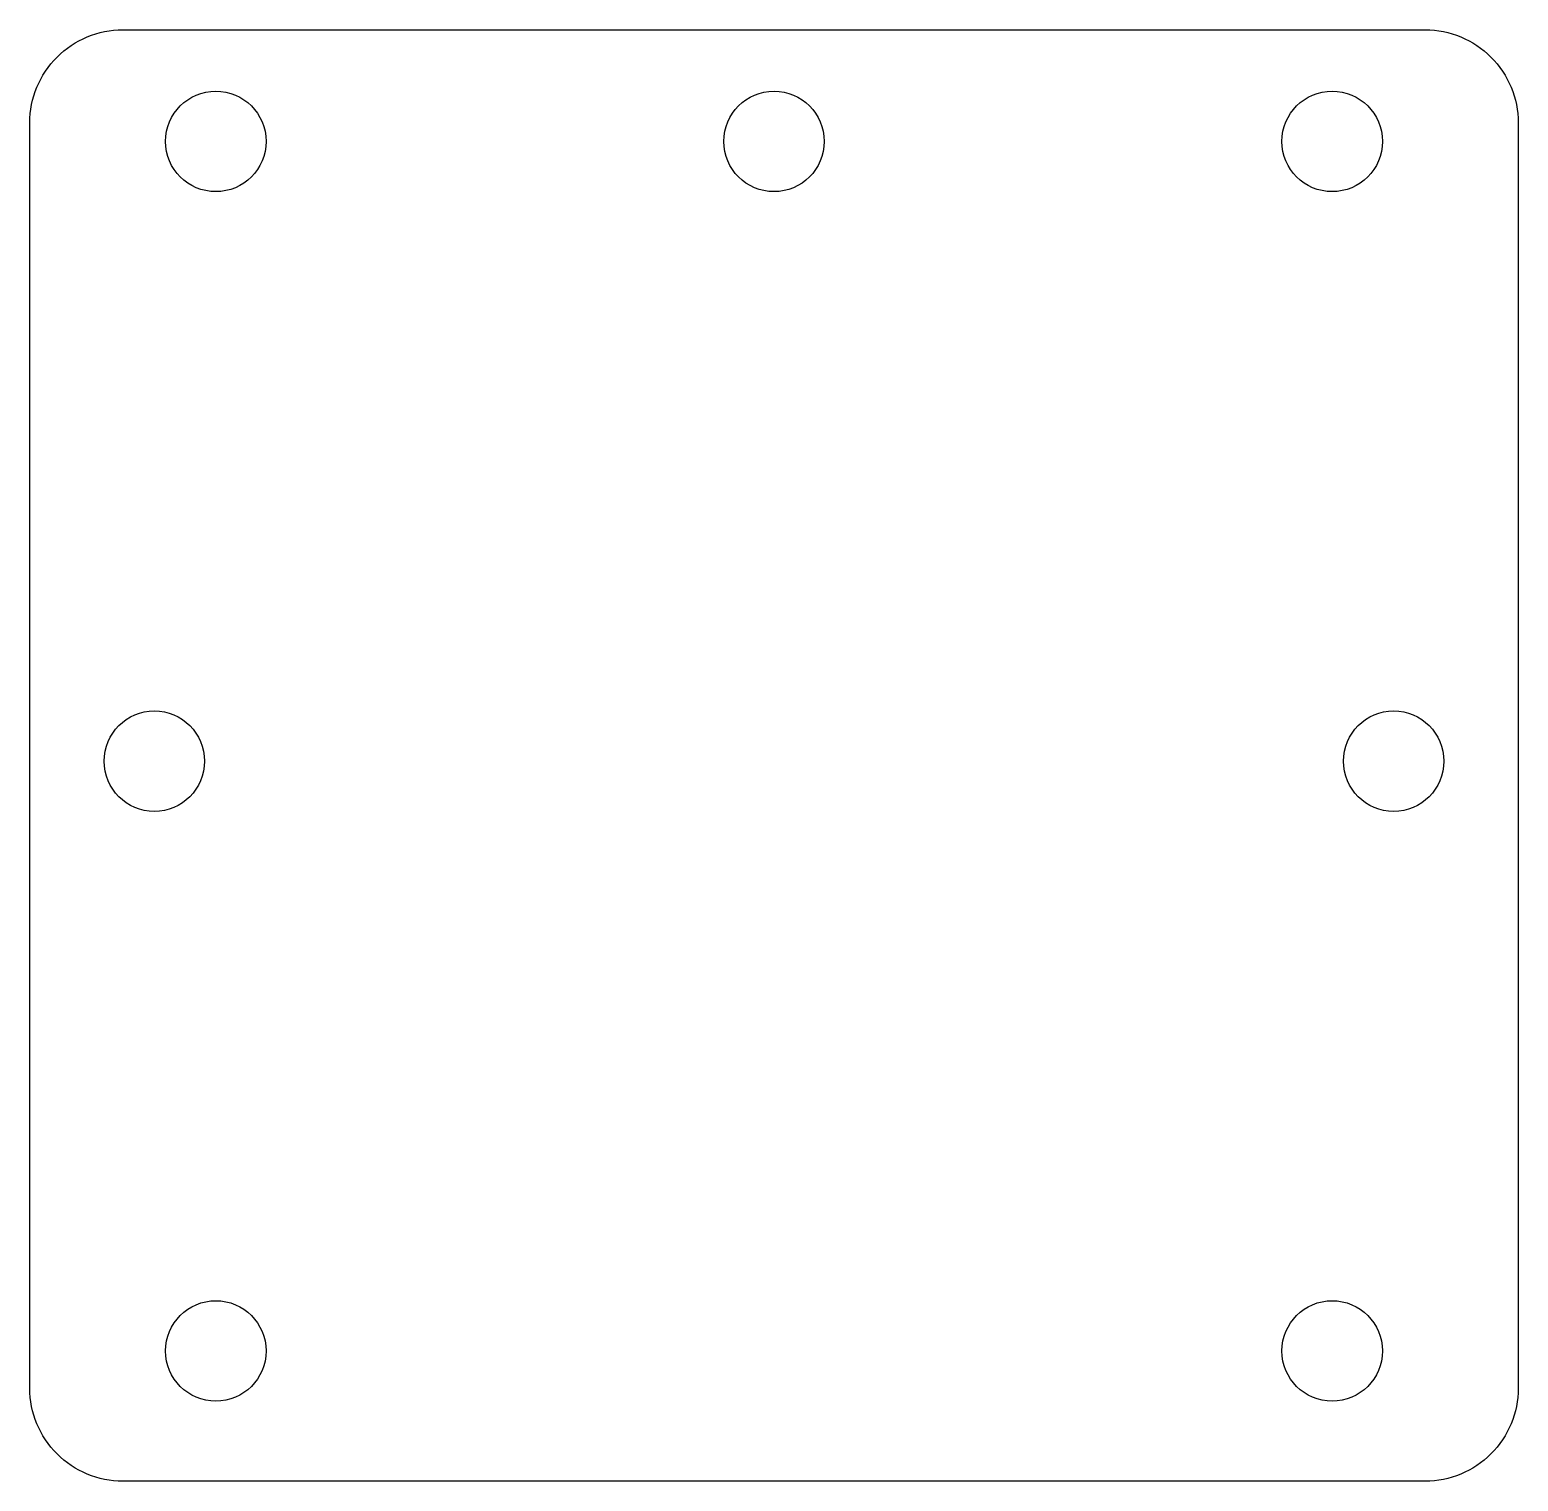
# Model space of a CAD drawing. Header units: millimetres. Extents: x -40 to 40, y -122 to -44.
import ezdxf

# ---------------------------------------------------------------- set-up
doc = ezdxf.new("R2010")
doc.units = ezdxf.units.MM
doc.layers.get('0').update_dxf_attribs({"linetype": 'CONTINUOUS'})

msp = doc.modelspace()

# ---------------------------------------------------------------- linework, layer by layer
msp.add_lwpolyline([(35, -122), (-35, -122, -0.414214), (-40, -117), (-40, -49, -0.414214), (-35, -44), (35, -44, -0.414214), (40, -49), (40, -117, -0.414214)], format="xyb", close=True)
for centre in [(-30, -50), (0, -50), (30, -50), (-33.305, -83.305), (33.305, -83.305), (-30, -115), (30, -115)]:
    msp.add_circle(centre, 2.7)

doc.saveas('drawing.dxf')
